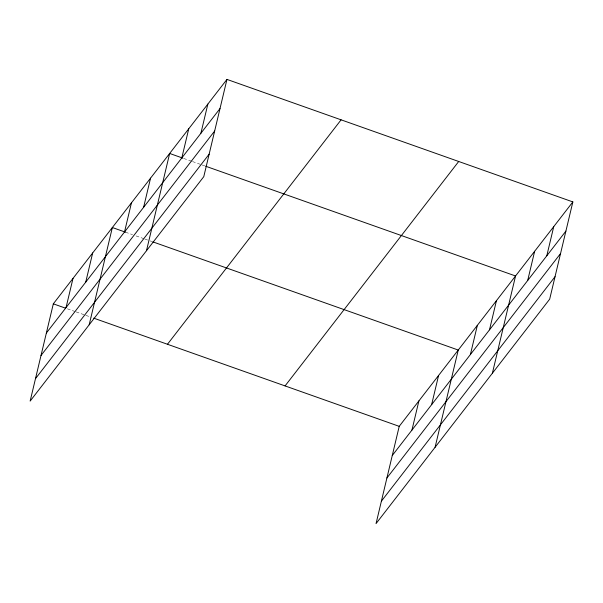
<?xml version="1.0" encoding="UTF-8"?>
<svg xmlns="http://www.w3.org/2000/svg" width="603" height="603" viewBox="0 0 603 603"><rect width="100%" height="100%" fill="white"/><g stroke="black" fill="none" stroke-linecap="round" stroke-linejoin="round"><path stroke-width="0.45" stroke-dasharray="3.02 2.26" d="M183.704 158.438L191.603 161.235M192.485 161.551L201.259 164.657M202.141 164.973L204.771 165.9M125.522 232.193L132.547 234.68M136.059 235.924L143.966 238.72M144.841 239.037L149.235 240.589M150.109 240.899L151.866 241.524M67.37 308.811L75.269 311.608M76.151 311.917L84.933 315.03M85.807 315.339L91.076 317.208"/><path stroke-width="0.9" d="M226.954 79.4L53.32 303.837L30.15 401.085L203.784 176.656L226.954 79.4L572.85 201.915L549.68 299.163L376.046 523.6L399.216 426.344L572.85 201.915M66.044 307.575L73.001 278.398M85.724 282.144L92.674 252.966M89.184 324.783L112.354 227.527L125.522 232.193M124.504 232.019L131.454 202.842M143.604 207.326L150.554 178.149M146.484 250.72L169.654 153.464L182.822 158.129M181.797 157.956L188.754 128.778M200.897 133.263L207.854 104.085M411.947 430.09L418.897 400.912M431.627 404.651L438.577 375.473M435.087 447.29L458.25 350.041L152.747 241.833M470.4 354.526L477.35 325.349M489.5 329.841L496.45 300.663M492.38 373.227L515.55 275.978L205.653 166.217M527.7 280.463L534.65 251.285M546.8 255.778L553.75 226.6M46.371 333.014L219.997 108.578M41.019 355.476L214.645 131.039M35.502 378.624L209.135 154.187M167.468 344.26L341.094 119.831M285.068 385.92L458.702 161.483M392.267 455.521L565.9 231.092M386.915 477.991L560.549 253.554M381.405 501.138L555.031 276.702M53.32 303.837L65.614 308.186M93.706 318.143L399.216 426.344"/></g></svg>
